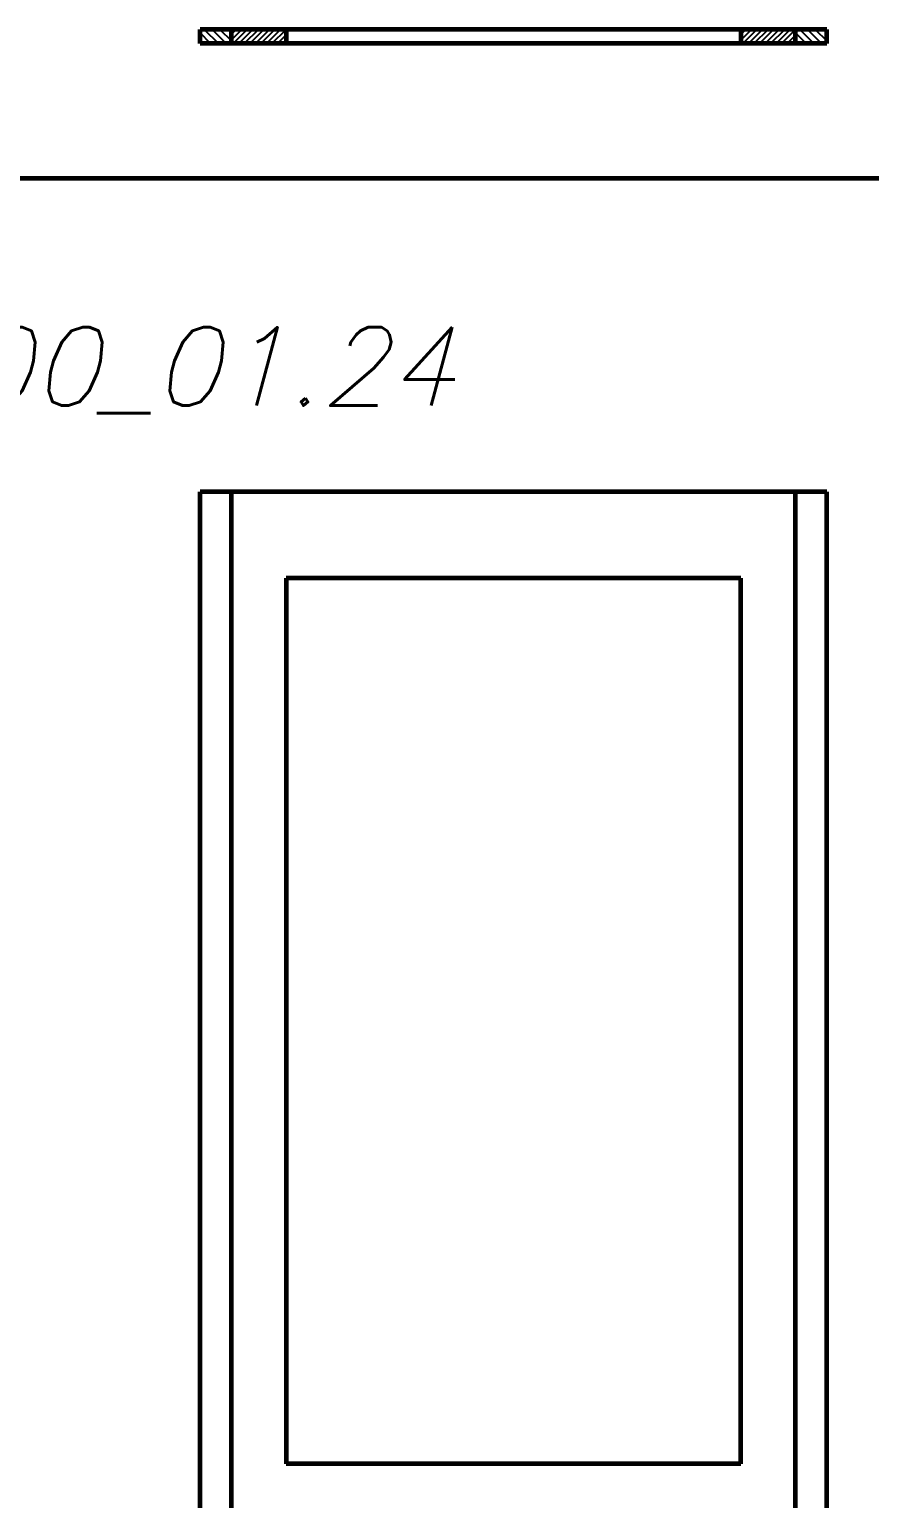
# Model space of a CAD drawing. Header units: inches. Extents: x -4554 to 14101, y -13650 to 2449.
# Drawn here: x 4120 to 5193, y -11984 to -10110 of the extents above; entities that cross this region are included whole.
import ezdxf

# ---------------------------------------------------------------- set-up
doc = ezdxf.new("R2010")
doc.units = ezdxf.units.IN
doc.layers.add('Слой1', color=7, linetype='Continuous')
doc.styles.get("Standard").update_dxf_attribs({"font": 'txt.shx', "oblique": 15, "height": 5})

# ---------------------------------------------------------------- blocks, each defined once
blk = doc.blocks.new('*B285')
at = {"layer": 'Слой1', "linetype": 'Continuous'}
for p, q in [((5111.5, -10128), (5098, -10114.5)), ((5103.4, -10110), (5121.4, -10128)), ((5131.3, -10128), (5113.3, -10110)), ((5123.2, -10110), (5138, -10124.8)), ((5138, -10114.9), (5133.1, -10110)), ((5098, -10124.4), (5101.6, -10128))]:
    blk.add_line(p, q, dxfattribs=at)
blk = doc.blocks.new('*B286')
at = {"layer": 'Слой1', "linetype": 'Continuous'}
for p, q in [((4351.5, -10128), (4338, -10114.5)), ((4343.4, -10110), (4361.4, -10128)), ((4371.3, -10128), (4353.3, -10110)), ((4363.2, -10110), (4378, -10124.8)), ((4378, -10114.9), (4373.1, -10110)), ((4338, -10124.4), (4341.6, -10128))]:
    blk.add_line(p, q, dxfattribs=at)
blk = doc.blocks.new('*B287')
at = {"layer": 'Слой1', "linetype": 'Continuous'}
for p, q in [((4378, -10123.2), (4391.2, -10110)), ((4384.1, -10110), (4378, -10116.1)), ((4398.3, -10110), (4380.3, -10128)), ((4387.4, -10128), (4405.4, -10110)), ((4412.4, -10110), (4394.4, -10128)), ((4401.5, -10128), (4419.5, -10110)), ((4426.6, -10110), (4408.6, -10128)), ((4415.6, -10128), (4433.6, -10110)), ((4440.7, -10110), (4422.7, -10128)), ((4429.8, -10128), (4447.8, -10110)), ((4448, -10116.9), (4436.9, -10128)), ((5028, -10123.8), (5041.8, -10110)), ((5034.7, -10110), (5028, -10116.7)), ((5048.8, -10110), (5030.8, -10128)), ((5037.9, -10128), (5055.9, -10110)), ((5063, -10110), (5045, -10128)), ((5052, -10128), (5070, -10110)), ((5077.1, -10110), (5059.1, -10128)), ((5066.2, -10128), (5084.2, -10110)), ((5091.3, -10110), (5073.3, -10128)), ((5080.3, -10128), (5098, -10110.3)), ((5098, -10117.4), (5087.4, -10128)), ((4443.9, -10128), (4448, -10123.9)), ((5094.5, -10128), (5098, -10124.5))]:
    blk.add_line(p, q, dxfattribs=at)

msp = doc.modelspace()

# ---------------------------------------------------------------- linework, layer by layer
at = {"layer": 'Слой1', "color": 7, "linetype": 'Continuous', "lineweight": 60}
for p, q in [((5138, -10110), (4338, -10110)), ((4338, -10128), (4338, -10110)), ((4378, -10128), (4378, -10110)), ((5098, -10128), (5098, -10110)), ((5138, -10128), (5138, -10110)), ((5138, -10128), (4338, -10128)), ((5138, -10700), (4338, -10700)), ((4338, -12800), (4338, -10700)), ((4378, -12800), (4378, -10700)), ((5098, -12800), (5098, -10700)), ((5138, -12800), (5138, -10700))]:
    msp.add_line(p, q, dxfattribs=at)
at = {"layer": 'Слой1', "linetype": 'Continuous', "lineweight": 60}
for p, q in [((4448, -10110), (4448, -10128)), ((5028, -10110), (5028, -10128)), ((-3250, -10300), (7250, -10300)), ((5028, -10810), (4448, -10810)), ((4448, -10810), (4448, -11940)), ((5028, -11940), (5028, -10810)), ((5028, -11940), (4448, -11940))]:
    msp.add_line(p, q, dxfattribs=at)

# ---------------------------------------------------------------- block references
at = {"layer": 'Слой1'}
for name in ['*B286', '*B287', '*B285']:
    msp.add_blockref(name, (0, 0), dxfattribs=at)

# ---------------------------------------------------------------- texts
at = {"layer": 'Слой1', "linetype": 'Continuous', "insert": (3000, -10490), "char_height": 100, "width": 1963.145, "attachment_point": 1, "line_spacing_factor": 0.25}
msp.add_mtext('5000201-00_100_01.24', dxfattribs=at)

doc.saveas('drawing.dxf')
